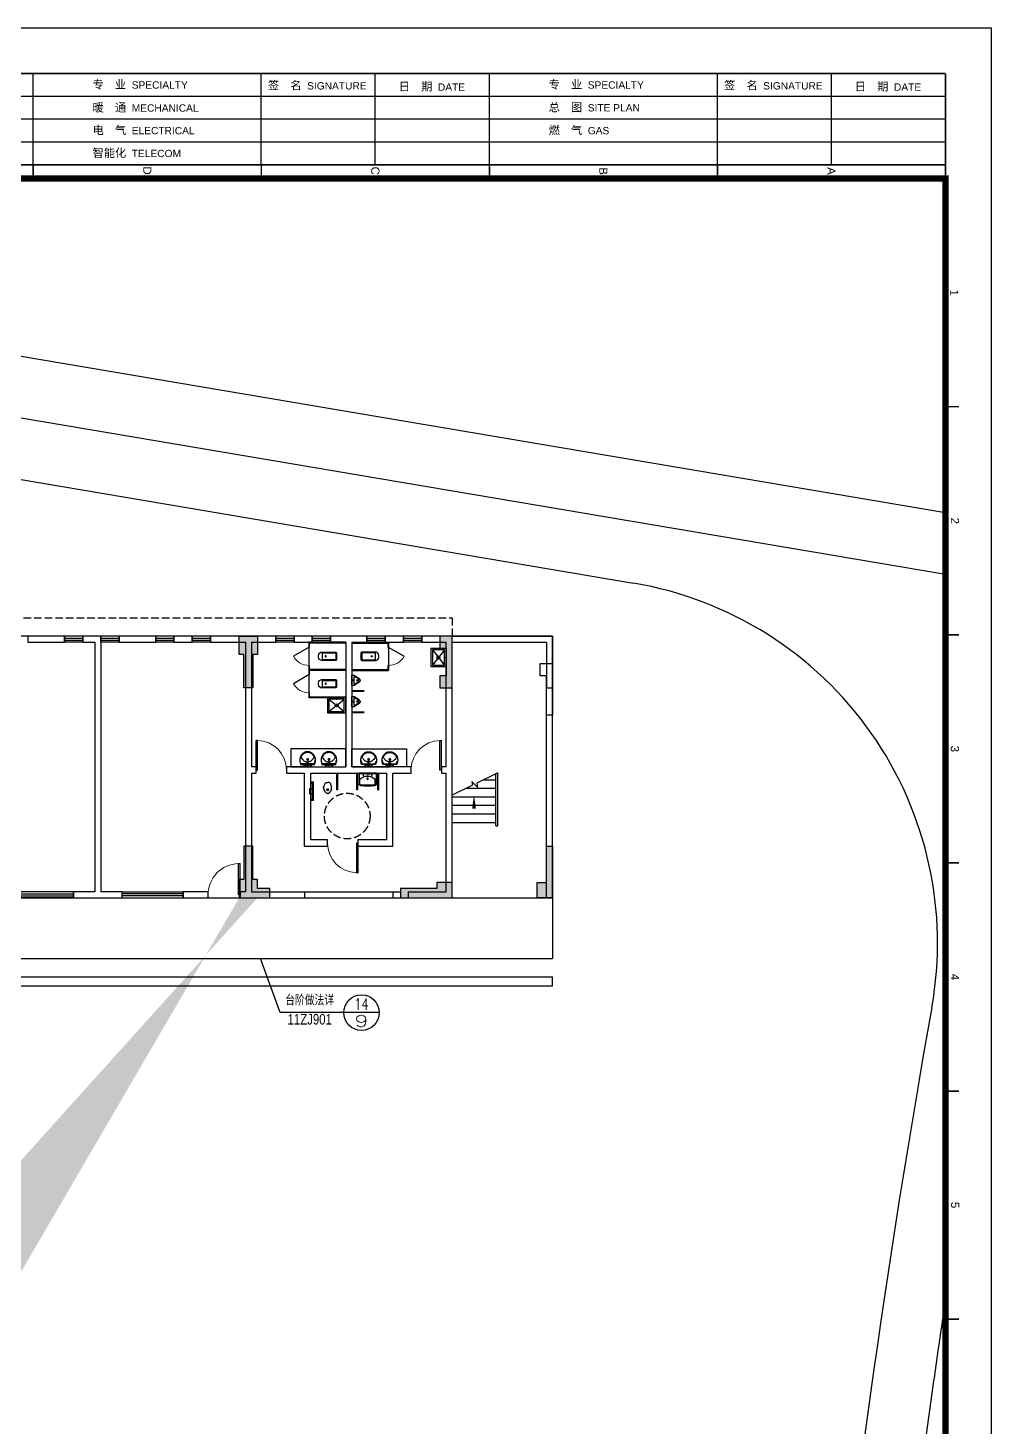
# Model space of a CAD drawing. Extents: x 129492 to 2683129, y 513162 to 1188265.
# Drawn here: x 200635 to 232309, y 593555 to 639551 of the extents above; entities that cross this region are included whole.
import ezdxf
from ezdxf.enums import TextEntityAlignment as Align

# ---------------------------------------------------------------- set-up
doc = ezdxf.new("R2010")
doc.units = 0
doc.header["$LTSCALE"] = 1000
doc.header["$MEASUREMENT"] = 0
doc.linetypes.add('ACAD_ISO04W100', pattern=[30.5, 24, -3, 0.5, -3])
doc.linetypes.add('DASH', pattern=[0.35, 0.25, -0.1])
for name, color, linetype in [('3#楼1F柱网$0$COLS', 6, 'Continuous'), ('3#楼1F柱网$0$COLS-HATH', 8, 'Continuous'), ('A-DOOR', 2, 'Continuous'), ('A-FIXT', 211, 'Continuous'), ('A-MOAT', 71, 'Continuous'), ('A-OVER', 23, 'Continuous'), ('A-STRS', 2, 'Continuous'), ('A-WALL', 4, 'Continuous'), ('A-WIND', 2, 'Continuous'), ('ANNO-IDEN', 3, 'Continuous'), ('ANNO-TEXT', 3, 'Continuous'), ('G-0-XREF', 2, 'Continuous'), ('G-ANNO-INDX', 42, 'Continuous'), ('PWALLW', 7, 'Continuous'), ('ROAD', 60, 'Continuous'), ('ROAD-CENT', 60, 'ACAD_ISO04W100'), ('图框CCDI_B0GA1+0.00$0$G-ANNO-TEXT', 33, 'Continuous'), ('图框CCDI_B0GA1+0.00$0$G-BORD', 3, 'Continuous')]:
    doc.layers.add(name, color=color, linetype=linetype)
doc.layers.add('SPACE', color=7, linetype='Continuous', plot=False)
doc.styles.add('_AXIS', font='complex.shx', dxfattribs={"bigfont": 'gbcbig.shx'})
doc.styles.add('zjdz', font='zjdz-s.shx', dxfattribs={"width": 0.8, "bigfont": 'zjdz.shx'})
doc.styles.add('图框CCDI_B0GA1+0.00$0$CCDI_T_G01', font='arial.ttf')
doc.styles.add('水库小学7-28$0$STANDARD', font='txt.shx')

# ---------------------------------------------------------------- blocks, each defined once
blk = doc.blocks.new('水库小学7-28$0$_E13')
for p, q in [((-572, 18), (-536, 18)), ((-572, 18), (-572, 18)), ((-536, -22), (-572, -21))]:
    blk.add_line(p, q)
at = {"const_width": 1.5}
for points in [[(-715, 0, -0.037932), (-709, 28, -0.057502), (-702, 46, -0.011128), (-686, 72, -0.047419), (-682, 78, -0.013557), (-669, 92, -0.010422), (-651, 109, -0.006492), (-632, 126, -0.010986), (-621, 135, -0.031118), (-607, 144, -0.031821), (-592, 152, -0.025304), (-572, 159, -0.028493), (-555, 164), (-520, 171), (-500, 175, -0.104917), (-492, 175, 0.047512), (-474, 173, 0.018859), (-460, 173, -0.025251), (-449, 173, -0.024361), (-434, 171, -0.018727), (-416, 168, -0.011084), (-401, 164, -0.017664), (-391, 161, -0.012553), (-375, 154, -0.012341), (-358, 147), (-320, 128, -0.005054), (-308, 122, -0.002567), (-285, 110)], [(-715, 0, 0.037932), (-709, -28, 0.057502), (-702, -46, 0.011128), (-686, -72, 0.047419), (-682, -78, 0.013557), (-669, -92, 0.010422), (-651, -109, 0.006492), (-632, -126, 0.010986), (-621, -135, 0.031118), (-607, -144, 0.031821), (-592, -152, 0.025304), (-572, -159, 0.028493), (-555, -164), (-520, -171), (-500, -175, 0.104917), (-492, -175, -0.047512), (-474, -173, -0.018859), (-460, -173, 0.025251), (-449, -173, 0.024361), (-434, -171, 0.018727), (-416, -168, 0.011084), (-401, -164, 0.017664), (-391, -161, 0.012553), (-375, -154, 0.012341), (-358, -147), (-320, -128, 0.005054), (-308, -122, 0.002567), (-285, -110)], [(-155, 240, 0.414214), (-220, 175, 0.414214)], [(-220, -175, 0.414214), (-155, -240, 0.414214)]]:
    blk.add_lwpolyline(points, format="xyb", dxfattribs=at)
for points in [[(-672, -1, -0.054114), (-666, 25, -0.08891), (-658, 39, -0.006714), (-643, 55, -0.014531), (-636, 63, -0.010713), (-618, 80, -0.017575), (-606, 90, -0.037222), (-591, 100, -0.034599), (-573, 109, -0.02298), (-556, 115, -0.023613), (-539, 119, -0.014842), (-522, 122, -0.012533), (-502, 125, -0.021838), (-477, 126, -0.029407), (-459, 125, -0.029465), (-436, 121, -0.031881), (-416, 114), (-371, 97), (-337, 83, -0.135973), (-324, 73, -0.099517), (-314, 52, -0.016651), (-311, 40, -0.010977), (-308, 20, -0.015331), (-308, 12, -0.010106), (-307, -1)], [(-672, -1, 0.054114), (-666, -26, 0.08891), (-658, -40, 0.006714), (-643, -57, 0.014531), (-636, -64, 0.010713), (-618, -82, 0.017575), (-606, -92, 0.037222), (-591, -102, 0.034599), (-573, -111, 0.02298), (-556, -117, 0.023613), (-539, -121, 0.014842), (-522, -124, 0.012533), (-502, -126, 0.021838), (-477, -127, 0.029407), (-459, -126, 0.029465), (-436, -122, 0.031881), (-416, -116), (-371, -99), (-337, -85, 0.135973), (-324, -75, 0.099517), (-314, -54, 0.016651), (-311, -41, 0.010977), (-308, -21, 0.015331), (-308, -13, 0.010106), (-307, -1)]]:
    blk.add_lwpolyline(points, format="xyb")
for points in [[(-220, 110), (-285, 110)], [(-220, 175), (-220, -175)], [(0, 240), (-155, 240)], [(0, -240), (0, 240)], [(-285, -110), (-220, -110)], [(-155, -240), (0, -240)]]:
    blk.add_lwpolyline(points, dxfattribs=at)
for centre, radius, start, end in [((-549, -3), 33.2, 100.0495, 259.9505), ((-536, -2), 20, 270, 90)]:
    blk.add_arc(centre, radius, start, end)
at = {"style": '水库小学7-28$0$STANDARD', "width": 0.8, "flags": 9}
for tag in ['XSIZE', 'YSIZE']:
    blk.add_attdef(tag, (0, 0), '', height=0.5, dxfattribs=at)
blk = doc.blocks.new('水库小学7-28$0$831JA1TA')
for p, q in [((-280, 0), (280, 0)), ((-280, 0), (-280, -361)), ((280, 0), (280, -361)), ((-280, -29), (280, -29)), ((-251, -356), (-251, -214)), ((0, -29), (-90, -29)), ((-90, -29), (90, -29)), ((251, -356), (251, -215))]:
    blk.add_line(p, q)
for centre, radius in [((-139, -69), 15), ((1, -182), 24.9), ((0, -57), 8), ((139, -69), 15)]:
    blk.add_circle(centre, radius)
for centre, radius, start, end in [((-224, -361), 56, 180, 263.481), ((-223, -214), 28, 133.1543, 180), ((-223, -356), 28, 180, 263.4984), ((0, -452), 354, 46.7581, 133.1543), ((0, 1600), 2029, 263.481, 276.519), ((0, 1600), 1997, 263.4984, 276.5122), ((223, -356), 28, 276.5122, 0), ((224, -361), 56, 276.519, 0), ((223, -215), 28, 0, 46.7581)]:
    blk.add_arc(centre, radius, start, end)
at = {"style": '水库小学7-28$0$STANDARD', "width": 0.8, "flags": 9}
for tag in ['XSIZE', 'YSIZE']:
    blk.add_attdef(tag, (0, 0), '', height=0.5, dxfattribs=at)
blk = doc.blocks.new('图框CCDI_B0GA1+0.00')
at = {"layer": '图框CCDI_B0GA1+0.00$0$G-BORD'}
for p, q in [((1500, 58400), (1500, 28400)), ((2000, 58400), (2000, 28400)), ((2500, 58400), (2500, 28400)), ((3300, 58400), (3050, 58400)), ((3300, 58400), (3050, 58400)), ((3000, 55900), (1000, 55900)), ((3000, 53400), (1000, 53400)), ((3050, 53400), (3300, 53400)), ((3000, 48400), (1000, 48400)), ((3050, 48400), (3300, 48400)), ((3000, 45900), (1000, 45900)), ((3000, 43400), (1000, 43400)), ((3050, 43400), (3300, 43400)), ((3000, 38400), (1000, 38400)), ((3050, 38400), (3300, 38400))]:
    blk.add_line(p, q, dxfattribs=at)
blk.add_lwpolyline([(0, 59400), (84100, 59400), (84100, 0), (0, 0)], close=True, dxfattribs=at)
at = {"layer": '图框CCDI_B0GA1+0.00$0$G-BORD', "const_width": 35}
for points in [[(8300, 58700), (8300, 58400)], [(13300, 58700), (13300, 58400)], [(18300, 58400), (18300, 58700)], [(23300, 58400), (23300, 58700)], [(28300, 58400), (28300, 58700)], [(1000, 58400), (1000, 28400)], [(3300, 58400), (1000, 58400)], [(3000, 58400), (3000, 28400)], [(3300, 58400), (3300, 38400)], [(3300, 53400), (3000, 53400)], [(3300, 48400), (3000, 48400)], [(3300, 43400), (3000, 43400)], [(3300, 38400), (3000, 38400)]]:
    blk.add_lwpolyline(points, dxfattribs=at)
at = {"layer": '图框CCDI_B0GA1+0.00$0$G-BORD', "const_width": 140}
blk.add_lwpolyline([(3300, 58400), (83100, 58400), (83100, 1000), (3300, 1000)], close=True, dxfattribs=at)
at = {"layer": '图框CCDI_B0GA1+0.00$0$G-ANNO-TEXT', "style": '图框CCDI_B0GA1+0.00$0$CCDI_T_G01'}
for s, p in [('1', (5800, 58595)), ('2', (10800, 58609)), ('3', (15800, 58607)), ('4', (20800, 58611)), ('5', (25800, 58613)), ('A', (3134, 55900)), ('B', (3137, 50900)), ('C', (3129, 45900)), ('D', (3126, 40900))]:
    blk.add_text(s, height=180, dxfattribs=at).set_placement(p, align=Align.MIDDLE_CENTER)
at = {"layer": '图框CCDI_B0GA1+0.00$0$G-ANNO-TEXT', "char_height": 200, "rotation": 90, "style": '图框CCDI_B0GA1+0.00$0$CCDI_T_G01'}
for s, insert, width, attachment_point, line_spacing_factor in [('{\\fSimSun|b0|i0|c134|p54;\\H0.9x;日  期 \\fArial|b0|i0|c0|p39;\\H0.8889x;DATE}', (1295, 57141), 2500, 5, 0.96), ('{\\fSimSun|b0|i0|c134|p54;\\H0.9x;签  名 \\fArial|b0|i0|c0|p34;\\H0.8889x;SIGNATURE}', (1268, 53546), 3400, 4, 0.9), ('{\\fSimSun|b0|i0|c134|p54;\\H0.9x;专  业\\fSimSun|b0|i0|c0|p54; \\fArial|b0|i0|c0|p34;\\H0.8889x;SPECIALTY}', (1250, 49700), 5000, 4, 0.9), ('{\\fSimSun|b0|i0|c134|p54;\\H0.9x;总  图\\fSimSun|b0|i0|c0|p54; \\fArial|b0|i0|c0|p34;\\H0.8889x;SITE PLAN}', (1750, 49700), 3400, 4, 0.9), ('{\\fSimSun|b0|i0|c134|p54;\\H0.9x;燃  气\\fSimSun|b0|i0|c0|p54; \\fArial|b0|i0|c0|p34;\\H0.8889x;GAS}', (2250, 49700), 3400, 4, 0.9), ('{\\fSimSun|b0|i0|c134|p54;\\H0.9x;日  期 \\fArial|b0|i0|c0|p39;\\H0.8889x;DATE}', (1295, 47141), 2500, 5, 0.96), ('{\\fSimSun|b0|i0|c134|p54;\\H0.9x;签  名 \\fArial|b0|i0|c0|p34;\\H0.8889x;SIGNATURE}', (1268, 43546), 3400, 4, 0.9), ('{\\fSimSun|b0|i0|c134|p54;\\H0.9x;暖  通\\fSimSun|b0|i0|c0|p54; \\fArial|b0|i0|c0|p34;\\H0.8889x;MECHANICAL}', (1755, 39700), 3445.37, 4, 0.9), ('{\\fSimSun|b0|i0|c134|p54;\\H0.9x;专  业\\fSimSun|b0|i0|c0|p54; \\fArial|b0|i0|c0|p34;\\H0.8889x;SPECIALTY}', (1250, 39700), 5000, 4, 0.9), ('{\\fSimSun|b0|i0|c134|p54;\\H0.9x;电  气\\fSimSun|b0|i0|c0|p54; \\fArial|b0|i0|c0|p34;\\H0.8889x;ELECTRICAL}', (2250, 39700), 3400, 4, 0.9), ('{\\fSimSun|b0|i0|c134|p54;\\H0.9x;智能化\\fSimSun|b0|i0|c0|p54; \\fArial|b0|i0|c0|p34;\\H0.8889x;TELECOM}', (2750, 39700), 3400, 4, 0.9)]:
    blk.add_mtext(s, dxfattribs=dict(at, insert=insert, width=width, attachment_point=attachment_point, line_spacing_factor=line_spacing_factor))
blk = doc.blocks.new('A$C5E5D5757')
at = {"layer": 'ROAD', "color": 8}
for p, q in [((-6.146, 87.544), (42.331, 87.544)), ((-6.146, 83.544), (32.603, 83.544))]:
    blk.add_line(p, q, dxfattribs=at)
for centre, radius, start, end in [((32.603, 71.544), 12, 359.4059, 89.9999), ((365.581, 68.09), 320.996, 179.40586, 183.98878)]:
    blk.add_arc(centre, radius, start, end, dxfattribs=at)
at = {"layer": 'ROAD-CENT', "color": 8, "linetype": 'ACAD_ISO04W100', "ltscale": 0.25}
for points in [[(-15.289, 88.941, 0.179805), (-6.146, 85.544), (42.669, 85.544)], [(50.446, 14.922), (50.446, 14.922), (49.84, 20.361), (49.067, 27.38), (48.571, 32.088), (48.182, 36.014), (47.85, 39.656), (47.308, 46.617, -0.012092), (46.642, 62.03, -0.012092)]]:
    blk.add_lwpolyline(points, format="xyb", dxfattribs=at)
blk = doc.blocks.new('3#楼1F柱网')
at = {"layer": '3#楼1F柱网$0$COLS-HATH'}
h = blk.add_hatch(color=256, dxfattribs=at)
h.paths.add_polyline_path([(-28337882, 42522475), (-28337482, 42522475), (-28337482, 42521376), (-28337282, 42521376), (-28337282, 42520776), (-28337882, 42520776)])
h.paths.add_polyline_path([(-28337882, 42526776), (-28337482, 42526776), (-28337482, 42527876), (-28337282, 42527876), (-28337282, 42528476), (-28337482, 42528476), (-28337882, 42528476)])
h.paths.add_polyline_path([(-28337882, 42562076), (-28337482, 42562076), (-28337482, 42563176), (-28337282, 42563176), (-28337282, 42563776), (-28337882, 42563776)])
h.paths.add_polyline_path([(-28337882, 42557775), (-28337482, 42557775), (-28337482, 42556676), (-28337282, 42556676), (-28337282, 42556076), (-28337482, 42556076), (-28337882, 42556076)])
h.paths.add_polyline_path([(-28327732, 42556726), (-28327732, 42557776), (-28328032, 42557776), (-28328032, 42556726), (-28328207, 42556726), (-28328207, 42556076), (-28327557, 42556076), (-28327557, 42556726)])
h.paths.add_polyline_path([(-28327732, 42527826), (-28327732, 42526776), (-28328032, 42526776), (-28328032, 42527826), (-28328207, 42527826), (-28328207, 42528476), (-28327557, 42528476), (-28327557, 42527826)])
h.paths.add_polyline_path([(-28294907, 42579476), (-28294157, 42579476), (-28294157, 42580226), (-28294907, 42580226)], flags=16)
h.paths.add_polyline_path([(-28275082, 42523476), (-28274682, 42523476), (-28274682, 42523876), (-28275082, 42523876)], flags=17)
h.paths.add_polyline_path([(-28325382, 42534626), (-28325382, 42536226), (-28325082, 42536226), (-28325082, 42535226), (-28324782, 42535226), (-28324782, 42534926), (-28323682, 42534926), (-28323682, 42534626)], flags=17)
h.paths.add_polyline_path([(-28318082, 42533926), (-28317682, 42533926), (-28317682, 42534526), (-28318082, 42534526)], flags=17)
h.paths.add_polyline_path([(-28314682, 42533926), (-28314282, 42533926), (-28314282, 42534526), (-28314682, 42534526)], flags=17)
h.paths.add_polyline_path([(-28314682, 42534626), (-28314282, 42534626), (-28314282, 42535226), (-28314682, 42535226)], flags=17)
h.paths.add_polyline_path([(-28318482, 42534626), (-28317882, 42534626), (-28317882, 42535226), (-28318482, 42535226)], flags=17)
h.paths.add_polyline_path([(-28328732, 42520776), (-28327032, 42520776), (-28327032, 42521076), (-28327582, 42521076), (-28327582, 42521376), (-28327782, 42521376), (-28327982, 42521376), (-28327982, 42521376), (-28328182, 42521376), (-28328182, 42521076), (-28328732, 42521076)])
h.paths.add_polyline_path([(-28314682, 42524976), (-28314282, 42524976), (-28314282, 42525576), (-28314682, 42525576)], flags=17)
h.paths.add_polyline_path([(-28285532, 42513676), (-28283832, 42513676), (-28283832, 42513976), (-28284382, 42513976), (-28284382, 42514276), (-28284532, 42514276), (-28284532, 42515376), (-28284832, 42515376), (-28284832, 42514276), (-28284982, 42514276), (-28284982, 42513976), (-28285532, 42513976)], flags=17)
h.paths.add_polyline_path([(-28305332, 42513676), (-28303632, 42513676), (-28303632, 42513976), (-28304182, 42513976), (-28304182, 42514276), (-28304332, 42514276), (-28304332, 42515376), (-28304632, 42515376), (-28304632, 42514276), (-28304782, 42514276), (-28304782, 42513976), (-28305332, 42513976)], flags=17)
h.paths.add_polyline_path([(-28309782, 42528656), (-28309782, 42525576), (-28310182, 42525576), (-28310182, 42524976), (-28309582, 42524976), (-28309582, 42529256), (-28310182, 42529256), (-28310182, 42528656)], flags=17)
h.paths.add_polyline_path([(-28281262, 42528576), (-28281262, 42528576), (-28281262, 42528576), (-28281262, 42527976), (-28280662, 42527976), (-28280662, 42528376), (-28277182, 42528376), (-28277182, 42527976), (-28276582, 42527976), (-28276582, 42528576)], flags=17)
h.paths.add_polyline_path([(-28314682, 42528656), (-28314282, 42528656), (-28314282, 42529256), (-28314682, 42529256)], flags=17)
h.paths.add_polyline_path([(-28318482, 42527876), (-28317882, 42527876), (-28317882, 42528476), (-28318482, 42528476)], flags=17)
h.paths.add_polyline_path([(-28274682, 42521376), (-28275282, 42521376), (-28275282, 42520776), (-28274982, 42520776), (-28274982, 42519676), (-28274682, 42519676), (-28274682, 42520776)], flags=17)
h.paths.add_polyline_path([(-28318082, 42513676), (-28318082, 42515676), (-28317782, 42515676), (-28317782, 42513676)])
h.paths.add_polyline_path([(-28304782, 42521376), (-28304182, 42521376), (-28304182, 42520776), (-28304332, 42520776), (-28304332, 42519676), (-28304632, 42519676), (-28304632, 42520776), (-28304782, 42520776)], flags=17)
h.paths.add_polyline_path([(-28284982, 42521376), (-28284382, 42521376), (-28284382, 42520776), (-28284532, 42520776), (-28284532, 42519676), (-28284832, 42519676), (-28284832, 42520776), (-28284982, 42520776)], flags=17)
h.paths.add_polyline_path([(-28294932, 42520676), (-28294232, 42520676), (-28294232, 42521376), (-28294932, 42521376)], flags=17)
h.paths.add_polyline_path([(-28314482, 42520776), (-28313882, 42520776), (-28313882, 42521376), (-28314482, 42521376)], flags=17)
h.paths.add_polyline_path([(-28318482, 42520776), (-28317882, 42520776), (-28317882, 42521376), (-28318482, 42521376)], flags=17)
h.paths.add_polyline_path([(-28294882, 42513676), (-28294282, 42513676), (-28294282, 42514276), (-28294882, 42514276)], flags=17)
h.paths.add_polyline_path([(-28314482, 42513676), (-28313882, 42513676), (-28313882, 42514276), (-28314482, 42514276)])
h.paths.add_polyline_path([(-28275082, 42556376), (-28274682, 42556376), (-28274682, 42556776), (-28275082, 42556776)], flags=17)
h.paths.add_polyline_path([(-28277982, 42586376), (-28277982, 42588076), (-28278382, 42588076), (-28278382, 42587676), (-28278182, 42587676), (-28278182, 42586776), (-28278382, 42586776), (-28278382, 42586376)], flags=17)
h.paths.add_polyline_path([(-28314682, 42543026), (-28314282, 42543026), (-28314282, 42543626), (-28314682, 42543626)], flags=17)
h.paths.add_polyline_path([(-28318582, 42542976), (-28317882, 42542976), (-28317882, 42543676), (-28318582, 42543676)], flags=17)
h.paths.add_polyline_path([(-28325382, 42543026), (-28324782, 42543026), (-28324782, 42543626), (-28325382, 42543626)], flags=17)
h.paths.add_polyline_path([(-28328732, 42563776), (-28327032, 42563776), (-28327032, 42563476), (-28327582, 42563476), (-28327582, 42563176), (-28327732, 42563176), (-28328032, 42563176), (-28328032, 42563176), (-28328182, 42563176), (-28328182, 42563476), (-28328732, 42563476)])
h.paths.add_polyline_path([(-28325382, 42549926), (-28325382, 42548326), (-28325082, 42548326), (-28325082, 42549326), (-28324782, 42549326), (-28324782, 42549626), (-28323682, 42549626), (-28323682, 42549926)], flags=17)
h.paths.add_polyline_path([(-28285532, 42546576), (-28283832, 42546576), (-28283832, 42546876), (-28284382, 42546876), (-28284382, 42547176), (-28284532, 42547176), (-28284532, 42548276), (-28284832, 42548276), (-28284832, 42547176), (-28284982, 42547176), (-28284982, 42546876), (-28285532, 42546876)], flags=17)
h.paths.add_polyline_path([(-28309782, 42561476), (-28309782, 42558796), (-28310182, 42558796), (-28310182, 42558196), (-28309582, 42558196), (-28309582, 42562076), (-28310182, 42562076), (-28310182, 42561476)], flags=17)
h.paths.add_polyline_path([(-28281262, 42561476), (-28281262, 42561476), (-28281262, 42561476), (-28281262, 42560876), (-28280662, 42560876), (-28280662, 42561276), (-28277182, 42561276), (-28277182, 42560876), (-28276582, 42560876), (-28276582, 42561476)], flags=17)
h.paths.add_polyline_path([(-28318082, 42563876), (-28317682, 42563876), (-28317682, 42564476), (-28318082, 42564476)], flags=17)
h.paths.add_polyline_path([(-28314682, 42563876), (-28314282, 42563876), (-28314282, 42564476), (-28314682, 42564476)], flags=17)
h.paths.add_polyline_path([(-28322370, 42584799), (-28322052, 42585042), (-28321688, 42584565), (-28322005, 42584322)], flags=17)
h.paths.add_polyline_path([(-28274682, 42554276), (-28275282, 42554276), (-28275282, 42553676), (-28274982, 42553676), (-28274982, 42552576), (-28274682, 42552576), (-28274682, 42553676)], flags=17)
h.paths.add_polyline_path([(-28304782, 42554276), (-28304182, 42554276), (-28304182, 42553676), (-28304332, 42553676), (-28304332, 42552576), (-28304632, 42552576), (-28304632, 42553676), (-28304782, 42553676)], flags=17)
h.paths.add_polyline_path([(-28284982, 42554276), (-28284382, 42554276), (-28284382, 42553676), (-28284532, 42553676), (-28284532, 42552576), (-28284832, 42552576), (-28284832, 42553676), (-28284982, 42553676)], flags=17)
h.paths.add_polyline_path([(-28294932, 42553576), (-28294232, 42553576), (-28294232, 42554276), (-28294932, 42554276)], flags=17)
h.paths.add_polyline_path([(-28314482, 42553676), (-28313882, 42553676), (-28313882, 42554276), (-28314482, 42554276)], flags=17)
h.paths.add_polyline_path([(-28318482, 42556076), (-28317882, 42556076), (-28317882, 42556676), (-28318482, 42556676)], flags=17)
h.paths.add_polyline_path([(-28318482, 42549326), (-28317882, 42549326), (-28317882, 42549926), (-28318482, 42549926)], flags=17)
h.paths.add_polyline_path([(-28274682, 42546576), (-28275282, 42546576), (-28275282, 42547176), (-28274982, 42547176), (-28274982, 42548276), (-28274682, 42548276), (-28274682, 42547176)], flags=17)
h.paths.add_polyline_path([(-28305332, 42546576), (-28303632, 42546576), (-28303632, 42546876), (-28304182, 42546876), (-28304182, 42547176), (-28304332, 42547176), (-28304332, 42548276), (-28304632, 42548276), (-28304632, 42547176), (-28304782, 42547176), (-28304782, 42546876), (-28305332, 42546876)], flags=16)
h.paths.add_polyline_path([(-28294882, 42546576), (-28294282, 42546576), (-28294282, 42547176), (-28294882, 42547176)], flags=17)
h.paths.add_polyline_path([(-28314482, 42546576), (-28313882, 42546576), (-28313882, 42547176), (-28314482, 42547176)], flags=17)
h.paths.add_polyline_path([(-28314682, 42571326), (-28314282, 42571326), (-28314282, 42571926), (-28314682, 42571926)], flags=17)
h.paths.add_polyline_path([(-28314682, 42561476), (-28314282, 42561476), (-28314282, 42562076), (-28314682, 42562076)], flags=17)
h.paths.add_polyline_path([(-28304782, 42579476), (-28304182, 42579476), (-28304182, 42580076), (-28304332, 42580076), (-28304332, 42581176), (-28304632, 42581176), (-28304632, 42580076), (-28304782, 42580076)], flags=17)
h.paths.add_polyline_path([(-28284382, 42579776), (-28284382, 42580076), (-28284532, 42580076), (-28284532, 42581176), (-28284832, 42581176), (-28284832, 42580076), (-28284982, 42580076), (-28284982, 42579476), (-28283982, 42579476), (-28283982, 42579776)], flags=17)
h.paths.add_polyline_path([(-28314482, 42579476), (-28313882, 42579476), (-28313882, 42580076), (-28314482, 42580076)], flags=17)
h.paths.add_polyline_path([(-28318082, 42571326), (-28317682, 42571326), (-28317682, 42571926), (-28318082, 42571926)], flags=17)
h.paths.add_polyline_path([(-28318482, 42563176), (-28317882, 42563176), (-28317882, 42563776), (-28318482, 42563776)], flags=17)
h.paths.add_polyline_path([(-28304782, 42588076), (-28304182, 42588076), (-28304182, 42587476), (-28304332, 42587476), (-28304332, 42586376), (-28304632, 42586376), (-28304632, 42587476), (-28304782, 42587476)], flags=17)
h.paths.add_polyline_path([(-28284982, 42588076), (-28284382, 42588076), (-28284382, 42587476), (-28284532, 42587476), (-28284532, 42586376), (-28284832, 42586376), (-28284832, 42587476), (-28284982, 42587476)], flags=17)
h.paths.add_polyline_path([(-28294882, 42587476), (-28294282, 42587476), (-28294282, 42588076), (-28294882, 42588076)], flags=17)
h.paths.add_polyline_path([(-28274882, 42579976), (-28274882, 42581176), (-28274682, 42581176), (-28274682, 42579476), (-28275182, 42579476), (-28275182, 42579976)], flags=17)
h.paths.add_polyline_path([(-28314482, 42588076), (-28313282, 42588076), (-28313282, 42587776), (-28313882, 42587776), (-28313882, 42587476), (-28314182, 42587476), (-28314182, 42586826), (-28314482, 42586826)], flags=17)
edge = h.paths.add_edge_path(flags=17)
edge.add_line((-28318082, 42579476), (-28318082, 42581176))
edge.add_line((-28318082, 42581176), (-28317782, 42581176))
edge.add_line((-28317782, 42581176), (-28317782, 42580076))
edge.add_line((-28317782, 42580076), (-28317682, 42580076))
edge.add_line((-28317682, 42580076), (-28317682, 42579476))
edge.add_line((-28317682, 42579476), (-28318082, 42579476))
edge.add_line((-28318082, 42579476), (-28318082, 42581176))
edge = h.paths.add_edge_path(flags=17)
edge.add_line((-28280862, 42523576), (-28281262, 42523576))
edge.add_line((-28281262, 42523576), (-28281262, 42523876))
edge.add_line((-28281262, 42523876), (-28280862, 42523876))
edge.add_line((-28280862, 42523876), (-28276982, 42523876))
edge.add_line((-28276982, 42523876), (-28276982, 42523876))
edge.add_line((-28276982, 42523876), (-28276582, 42523876))
edge.add_line((-28276582, 42523876), (-28276582, 42523576))
edge.add_line((-28276582, 42523576), (-28281262, 42523576))
edge = h.paths.add_edge_path(flags=17)
edge.add_line((-28280862, 42556476), (-28281262, 42556476))
edge.add_line((-28281262, 42556476), (-28281262, 42556776))
edge.add_line((-28281262, 42556776), (-28280862, 42556776))
edge.add_line((-28280862, 42556776), (-28276982, 42556776))
edge.add_line((-28276982, 42556776), (-28276982, 42556776))
edge.add_line((-28276982, 42556776), (-28276582, 42556776))
edge.add_line((-28276582, 42556776), (-28276582, 42556476))
edge.add_line((-28276582, 42556476), (-28281262, 42556476))
edge = h.paths.add_edge_path(flags=17)
edge.add_line((-28279682, 42579476), (-28277982, 42579476))
edge.add_line((-28277982, 42579476), (-28277982, 42579976))
edge.add_line((-28277982, 42579976), (-28278482, 42579976))
edge.add_line((-28278482, 42579976), (-28278482, 42579776))
edge.add_line((-28278482, 42579776), (-28279682, 42579776))
edge.add_line((-28279682, 42579776), (-28279682, 42579476))
edge.add_line((-28279682, 42579476), (-28277982, 42579476))
edge = h.paths.add_edge_path(flags=17)
edge.add_line((-28274682, 42587176), (-28274682, 42585476))
edge.add_line((-28274682, 42585476), (-28274882, 42585476))
edge.add_line((-28274882, 42585476), (-28274882, 42586776))
edge.add_line((-28274882, 42586776), (-28275082, 42586776))
edge.add_line((-28275082, 42586776), (-28275082, 42587176))
edge.add_line((-28275082, 42587176), (-28274682, 42587176))
edge.add_line((-28274682, 42587176), (-28274682, 42586776))
h.paths.add_polyline_path([(-28274682, 42587176), (-28274682, 42585476), (-28274882, 42585476), (-28274882, 42586776), (-28275082, 42586776), (-28275082, 42587176)], flags=16)
edge = h.paths.add_edge_path()
edge.add_line((-28324782, 42534626), (-28324782, 42534626))
edge.add_line((-28324782, 42534626), (-28325382, 42534626))
edge.add_line((-28325382, 42534626), (-28325382, 42535226))
edge.add_line((-28274782, 42513676), (-28275682, 42513676))
edge.add_line((-28275682, 42513676), (-28275682, 42513976))
edge.add_line((-28275682, 42513976), (-28275282, 42513976))
edge.add_line((-28275282, 42513976), (-28275282, 42514276))
edge.add_line((-28275282, 42514276), (-28274982, 42514276))
edge.add_line((-28274982, 42514276), (-28274982, 42515376))
edge.add_line((-28274982, 42515376), (-28274682, 42515376))
edge.add_line((-28274682, 42515376), (-28274682, 42514276))
edge.add_line((-28274682, 42514276), (-28274682, 42513676))
edge.add_line((-28274682, 42513676), (-28275282, 42513676))
edge.add_line((-28318082, 42588076), (-28317718, 42587599))
edge.add_line((-28317718, 42587599), (-28318036, 42587356))
edge.add_line((-28318036, 42587356), (-28318400, 42587833))
edge.add_line((-28318400, 42587833), (-28318082, 42588076))
edge.add_line((-28304782, 42546576), (-28304182, 42546576))
edge.add_line((-28284982, 42579476), (-28284382, 42579476))
blk.add_hatch(color=256, dxfattribs=at).paths.add_polyline_path([(-28279682, 42579476), (-28277982, 42579476), (-28277982, 42579976), (-28278482, 42579976), (-28278482, 42579776), (-28279682, 42579776)])
at = {"layer": '3#楼1F柱网$0$COLS'}
for points in [[(-28284982, 42588076), (-28284382, 42588076), (-28284382, 42587476), (-28284532, 42587476), (-28284532, 42586376), (-28284832, 42586376), (-28284832, 42587476), (-28284982, 42587476), (-28284982, 42588076)], [(-28277982, 42586376), (-28277982, 42588076), (-28278382, 42588076), (-28278382, 42587676), (-28278182, 42587676), (-28278182, 42586776), (-28278382, 42586776), (-28278382, 42586376), (-28277982, 42586376), (-28277982, 42586376)], [(-28274682, 42587176), (-28274682, 42585476), (-28274882, 42585476), (-28274882, 42586776), (-28275082, 42586776), (-28275082, 42587176), (-28274682, 42587176), (-28274682, 42586776)], [(-28284382, 42579776), (-28284382, 42580076), (-28284532, 42580076), (-28284532, 42581176), (-28284832, 42581176), (-28284832, 42580076), (-28284982, 42580076), (-28284982, 42579476), (-28283982, 42579476), (-28283982, 42579776), (-28284382, 42579776)], [(-28274882, 42579976), (-28274882, 42581176), (-28274682, 42581176), (-28274682, 42579476), (-28275182, 42579476), (-28275182, 42579976), (-28274882, 42579976)], [(-28279682, 42579476), (-28277982, 42579476), (-28277982, 42579976), (-28278482, 42579976), (-28278482, 42579776), (-28279682, 42579776), (-28279682, 42579476), (-28277982, 42579476)], [(-28284982, 42579476), (-28284382, 42579476)]]:
    blk.add_lwpolyline(points, dxfattribs=at)
blk = doc.blocks.new('$WINLIB2D$00000001')
at = {"color": 0}
for points in [[(-0.5, 0.5), (-0.5, -0.5)], [(-0.5, 0.5), (0.5, 0.5)], [(0.5, 0.167), (-0.5, 0.167)], [(0.5, -0.5), (0.5, 0.5)], [(0.5, -0.167), (-0.5, -0.167)], [(-0.5, -0.5), (0.5, -0.5)]]:
    blk.add_lwpolyline(points, dxfattribs=at)
blk = doc.blocks.new('$DorLib2D$00000001')
for p, q in [((0.45, 0.975), (0.5, 0.975)), ((0.45, 0), (0.45, 0.975)), ((0.5, 0), (0.5, 0.975)), ((0.5, 0), (0.45, 0))]:
    blk.add_line(p, q)
at = {"lineweight": 13}
blk.add_arc((0.475, 0), 0.975, 91.4693, 180, dxfattribs=at)
blk = doc.blocks.new('$lvtry$00000200')
at = {"color": 0}
for p, q in [((-110, -40, 0), (-110, -470, 0)), ((100, -30, 0), (-100, -30, 0)), ((110, -470, 0), (110, -40, 0))]:
    blk.add_line(p, q, dxfattribs=at)
at = {"color": 0, "elevation": 0}
blk.add_lwpolyline([(100, 0), (-100, 0, 0.414214), (-140, -40), (-140, -480, 0.414214), (-30, -590), (30, -590, 0.414214), (140, -480), (140, -40, 0.414214)], format="xyb", close=True, dxfattribs=at)
blk.add_lwpolyline([(140, -470), (-140, -470)], dxfattribs=at)
at = {"color": 0}
blk.add_circle((0, -359, 0), 20, dxfattribs=at)
for centre, start, end in [((-100, -40, 0), 90, 180), ((100, -40, 0), 0, 90)]:
    blk.add_arc(centre, 10, start, end, dxfattribs=at)
for p in [(0, 0), (0, -359, 0)]:
    blk.add_point(p, dxfattribs=at)
blk = doc.blocks.new('$TCHSYS$APDOOR2D')
blk.add_line((0.5, 0), (0, 0.866))
at = {"lineweight": 13}
blk.add_arc((0.5, 0), 1, 120, 180, dxfattribs=at)
blk = doc.blocks.new('$lvtry$00000192')
for p, q in [((-108, -66, 0), (-109, 3, 0)), ((111, -66, 0), (110, 4, 0)), ((-256, -140, 0), (-264, -185, 0)), ((-264, -185, 0), (-264, -190, 0)), ((-256, -140, 0), (-246, -114, 0)), ((-236, -86, 0), (-246, -114, 0)), ((-234, -86, 0), (-26, -86, 0)), ((-143, -32, 0), (-74, -31, 0)), ((-42, -220, 0), (44, -219, 0)), ((-29, -62, 0), (-28, -68, 0)), ((-28, -68, 0), (-17, -160, 0)), ((-23, -21, 0), (-17, -160, 0)), ((-22, -40, 0), (1, -40, 0)), ((-17, -151, 0), (-1, -151, 0)), ((-17, -160, 0), (-1, -160, 0)), ((16, -151, 0), (-1, -151, 0)), ((15, -161, 0), (-1, -160, 0)), ((1, -263, 0), (0, -177, 0)), ((23, -40, 0), (1, -40, 0)), ((25, -22, 0), (15, -161, 0)), ((30, -62, 0), (15, -161, 0)), ((26, -86, 0), (244, -86, 0)), ((76, -31, 0), (145, -31, 0)), ((244, -86, 0), (272, -164, 0)), ((244, -86, 0), (264, -140, 0))]:
    blk.add_line(p, q)
at = {"elevation": 0}
blk.add_lwpolyline([(-29, -62), (-249, -62), (-276, -148, 0.044851), (-281, -206, 0.06689), (-276, -244, 0.023023), (-257, -305, 0.044853), (-243, -334, 0.043799), (-214, -374, 0.044001), (-179, -408, 0.042834), (-139, -435, 0.043018), (-94, -456, 0.042273), (-46, -468, 0.042347), (3, -472, 0.04234), (52, -468, 0.042268), (100, -456, 0.043003), (145, -436, 0.042821), (186, -409, 0.043985), (221, -375, 0.043782), (250, -335, 0.044843), (274, -286, 0.059205), (284, -246, 0.030672), (287, -189, 0.04375), (284, -150), (284, -150), (284, -148), (256, -62), (30, -62), (30, -59), (25, -22), (1, -21), (-23, -21), (-29, -58)], format="xyb", close=True, dxfattribs=at)
for centre, radius in [((-108, -32, 0), 23.8), ((-108, -32, 0), 14.2), ((1, -220, 0), 28.5), ((1, -220, 0), 19), ((110, -31, 0), 23.8), ((110, -31, 0), 14.2)]:
    blk.add_circle(centre, radius)
for centre, radius, start, end in [((-208, -295, 0), 22, 149.5466, 185.8883), ((-197, -294, 0), 33.4, 185.8883, 200.4186), ((-121, -266, 0), 114, 200.4186, 208.9861), ((7, -422, 0), 271, 137.4608, 149.5466), ((-48, -226, 0), 198, 208.9861, 220.7228), ((9, -177, 0), 272, 220.7228, 230.792), ((186, -586, 0), 514, 131.4907, 137.4608), ((2, -185, 0), 262, 230.792, 240.6116), ((-23, -350, 0), 199, 122.0285, 131.4907), ((-5, -378, 0), 232, 111.757, 122.0285), ((2, -186, 0), 261, 240.6116, 250.459), ((8, -413, 0), 269, 102.1867, 111.757), ((4, -179, 0), 268, 250.459, 260.1468), ((-38, -199, 0), 51, 92.3066, 102.1867), ((4, -180, 0), 267, 260.1468, 269.8461), ((-31, -377, 0), 229, 87.3151, 92.3066), ((0, -10, 0), 6.83, 79.8328, 278.7823), ((2, -10, 0), 6.83, 259.8328, 98.7823), ((4, -180, 0), 267, 269.8461, 279.544), ((42, -362, 0), 216, 92.3066, 95.9177), ((35, -183, 0), 37.4, 84.4115, 92.3066), ((19, -341, 0), 196, 72.8891, 84.4115), ((4, -179, 0), 268, 279.544, 289.2308), ((-5, -420, 0), 279, 63.1741, 72.8891), ((6, -186, 0), 261, 289.2308, 299.0751), ((42, -328, 0), 175, 53.2408, 63.1741), ((5, -185, 0), 262, 299.0751, 308.8916), ((-199, -650, 0), 577, 47.667, 53.2408), ((6, -186, 0), 261, 308.8916, 318.9572), ((6, -425, 0), 273, 33.1938, 47.667), ((31, -208, 0), 228, 318.9572, 329.6928), ((131, -266, 0), 112, 329.6928, 339.2553), ((211, -291, 0), 27.9, 352.9103, 33.1938), ((189, -288, 0), 49.9, 339.2553, 352.9103)]:
    blk.add_arc(centre, radius, start, end)
for p in [(1, -40, 0), (1, -220, 0)]:
    blk.add_point(p)
blk = doc.blocks.new('$lvtry$00000219')
at = {"color": 0}
for p, q in [((-124, -91, 0), (-43, -216, 0)), ((-116, -76, 0), (116, -76, 0)), ((43, -216, 0), (124, -91, 0))]:
    blk.add_line(p, q, dxfattribs=at)
at = {"color": 0, "elevation": 0}
blk.add_lwpolyline([(69, -231, -0.57735), (-69, -231), (-162, -88, -0.145378), (-170, -61), (-170, 0), (170, 0), (170, -61, -0.145378), (162, -88)], format="xyb", close=True, dxfattribs=at)
at = {"color": 0}
for centre, radius in [((0, -177, 0), 20), ((0, -38, 0), 17.7)]:
    blk.add_circle(centre, radius, dxfattribs=at)
for centre, radius, start, end in [((-116, -86, 0), 10, 90, 213.0863), ((0, -191, 0), 50, 210, 330), ((116, -86, 0), 10, 326.9137, 90)]:
    blk.add_arc(centre, radius, start, end, dxfattribs=at)
for p in [(0, -38, 0), (0, -177, 0)]:
    blk.add_point(p, dxfattribs=at)
blk = doc.blocks.new('$lvtry$00000191')
at = {"color": 0}
for p, q in [((-250, -50, 0), (-39, -219, 0)), ((-250, -450, 0), (-39, -281, 0)), ((39, -219, 0), (250, -50, 0)), ((39, -281, 0), (250, -450, 0))]:
    blk.add_line(p, q, dxfattribs=at)
at = {"color": 0, "elevation": 0}
for points in [[(300, -500), (300, 0), (-300, 0), (-300, -500)], [(250, -450), (250, -50), (-250, -50), (-250, -450)]]:
    blk.add_lwpolyline(points, close=True, dxfattribs=at)
at = {"color": 0}
blk.add_circle((0, -250, 0), 50, dxfattribs=at)
for p in [(0, -50, 0), (0, -250, 0)]:
    blk.add_point(p, dxfattribs=at)
blk = doc.blocks.new('$TCHSYS$WIN2D')
for p, q in [((-0.5, 0.5), (0.5, 0.5)), ((-0.5, 0.5), (-0.5, -0.5)), ((0.5, 0.5), (0.5, -0.5)), ((0.5, 0.167), (-0.5, 0.167)), ((0.5, -0.167), (-0.5, -0.167)), ((-0.5, -0.5), (0.5, -0.5))]:
    blk.add_line(p, q)

msp = doc.modelspace()

# ---------------------------------------------------------------- linework, layer by layer
at = {"ltscale": 5}
msp.add_line((217885, 608055), (217885, 608355), dxfattribs=at)
for points in [[(214585, 619555), (217885, 619555), (217885, 617855)], [(214585, 619355), (217685, 619355), (217685, 617855)]]:
    msp.add_lwpolyline(points, dxfattribs=at)
at = {"layer": 'A-DOOR'}
msp.add_line((206560, 610955), (207610, 610955), dxfattribs=at)
at = {"layer": 'A-FIXT'}
for p, q in [((209872, 619355), (209872, 617530)), ((211085, 619355), (209872, 619355)), ((209872, 619355), (209872, 619193)), ((209872, 619193), (209897, 619193)), ((211085, 619330), (209897, 619330)), ((209897, 619193), (209897, 619330)), ((211085, 619330), (211085, 619355)), ((211285, 619355), (212497, 619355)), ((211285, 619355), (211285, 619330)), ((211285, 619330), (212472, 619330)), ((212472, 619330), (212472, 619193)), ((212472, 619193), (212497, 619193)), ((212497, 619355), (212497, 618430)), ((212497, 619193), (212497, 619355)), ((209897, 618593), (209872, 618593)), ((209872, 618593), (209872, 618443)), ((209872, 618443), (209872, 618293)), ((209872, 618293), (209897, 618293)), ((209897, 618455), (209897, 618593)), ((211085, 618455), (209897, 618455)), ((211085, 618430), (209897, 618430)), ((209897, 618293), (209897, 618430)), ((211085, 618430), (211085, 618455)), ((211285, 618455), (212472, 618455)), ((211285, 618455), (211285, 618430)), ((211285, 618430), (212497, 618430)), ((212497, 618593), (212472, 618593)), ((212472, 618593), (212472, 618455)), ((212497, 618430), (212497, 618593)), ((211285, 617768), (211685, 617768)), ((211285, 617768), (211285, 617743)), ((211285, 617743), (211685, 617743)), ((211685, 617768), (211685, 617743)), ((209897, 617693), (209872, 617693)), ((209872, 617693), (209872, 617530)), ((211085, 617530), (209872, 617530)), ((209897, 617555), (209897, 617693)), ((211085, 617555), (209897, 617555)), ((211085, 617530), (211085, 617555)), ((211285, 617068), (211685, 617068)), ((211285, 617068), (211285, 617043)), ((211285, 617043), (211685, 617043)), ((211685, 617068), (211685, 617043)), ((210785, 615055), (210785, 614505)), ((210815, 615055), (210815, 614505)), ((211444, 615055), (211444, 614505)), ((211474, 615055), (211474, 614505)), ((212135, 615055), (212135, 614505)), ((212165, 615055), (212165, 614505)), ((210025, 614755), (209935, 614755)), ((209995, 614725), (209935, 614725)), ((210025, 614755), (209995, 614755)), ((209995, 614185), (209995, 614725)), ((210025, 614155), (210025, 614755)), ((210815, 614505), (210785, 614505)), ((211474, 614505), (211444, 614505)), ((211474, 614505), (211444, 614505)), ((212135, 614505), (212165, 614505)), ((212135, 614505), (212165, 614505)), ((209995, 614185), (209935, 614185)), ((210025, 614155), (209935, 614155))]:
    msp.add_line(p, q, dxfattribs=at)
for points in [[(209285, 615255), (211085, 615255), (211085, 615855), (209285, 615855)], [(213085, 615255), (211285, 615255), (211285, 615855), (213085, 615855)], [(209995, 614535), (209895, 614535), (209895, 614375), (209995, 614375)]]:
    msp.add_lwpolyline(points, close=True, dxfattribs=at)
at = {"layer": 'A-MOAT'}
for p, q in [((178285, 608355), (217885, 608355)), ((178285, 608055), (217885, 608055))]:
    msp.add_line(p, q, dxfattribs=at)
at = {"layer": 'A-OVER', "linetype": 'DASH'}
msp.add_lwpolyline([(178085, 620155), (214585, 620155), (214585, 619555)], dxfattribs=at)
at = {"layer": 'A-STRS'}
for p, q in [((216085, 615059), (215397, 614726)), ((216025, 613315), (216025, 615030)), ((216085, 613435), (216085, 615059)), ((216085, 613315), (216085, 615059)), ((215254, 614656), (214585, 614331)), ((215046, 614555), (216025, 614555)), ((215423, 614593), (215230, 614780)), ((215230, 614780), (215254, 614656)), ((215397, 614726), (215423, 614593)), ((215623, 614835), (216025, 614835)), ((214585, 613435), (214585, 614331)), ((214585, 614275), (216025, 614275)), ((214585, 613995), (216025, 613995)), ((214585, 613715), (216025, 613715)), ((214585, 613435), (216025, 613435)), ((216025, 613315), (216085, 613315))]:
    msp.add_line(p, q, dxfattribs=at)
at = {"layer": 'A-WALL'}
for p, q in [((201835, 619555), (200635, 619555)), ((200635, 619555), (200635, 619355)), ((200635, 619355), (201835, 619355)), ((201835, 619355), (201835, 619555)), ((202935, 619555), (202435, 619555)), ((202435, 619555), (202435, 619355)), ((202435, 619355), (202835, 619355)), ((202835, 619355), (202835, 611155)), ((203035, 619555), (202935, 619555)), ((203035, 619355), (203035, 619555)), ((203035, 619355), (203035, 611155)), ((204835, 619555), (203635, 619555)), ((203635, 619555), (203635, 619355)), ((203635, 619355), (204835, 619355)), ((204835, 619355), (204835, 619555)), ((206035, 619555), (205435, 619555)), ((205435, 619555), (205435, 619355)), ((205435, 619355), (206035, 619355)), ((206035, 619355), (206035, 619555)), ((207885, 619555), (206635, 619555)), ((206635, 619555), (206635, 619355)), ((206635, 619355), (207785, 619355)), ((207785, 619355), (207785, 615155)), ((208785, 619555), (207885, 619555)), ((207985, 619355), (207985, 615255)), ((207985, 619355), (208785, 619355)), ((208785, 619355), (208785, 619555)), ((209985, 619555), (209385, 619555)), ((209385, 619555), (209385, 619355)), ((209385, 619355), (209985, 619355)), ((209985, 619355), (209985, 619555)), ((211185, 619555), (210585, 619555)), ((210585, 619555), (210585, 619355)), ((210585, 619355), (211085, 619355)), ((211085, 619355), (211085, 615255)), ((211785, 619555), (211185, 619555)), ((211285, 619355), (211285, 615255)), ((211285, 619355), (211785, 619355)), ((211785, 619355), (211785, 619555)), ((212985, 619555), (212385, 619555)), ((212385, 619555), (212385, 619355)), ((212385, 619355), (212985, 619355)), ((212985, 619355), (212985, 619555)), ((214585, 619555), (213585, 619555)), ((213585, 619555), (213585, 619355)), ((213585, 619355), (214385, 619355)), ((214385, 615255), (214385, 619355)), ((214585, 615155), (214585, 619555)), ((217685, 610955), (217685, 617855)), ((217685, 617855), (217885, 617855)), ((217885, 610955), (217885, 617855)), ((207785, 615155), (207785, 611155)), ((208135, 615255), (207985, 615255)), ((207985, 615055), (207985, 611155)), ((207985, 615055), (208135, 615055)), ((208135, 615055), (208135, 615255)), ((209835, 615255), (209135, 615255)), ((209135, 615255), (209135, 615055)), ((209135, 615055), (209735, 615055)), ((209735, 612655), (209735, 615055)), ((209835, 615255), (211085, 615255)), ((209935, 612855), (209935, 615055)), ((209935, 615055), (211185, 615055)), ((211185, 615055), (212435, 615055)), ((211285, 615255), (212535, 615255)), ((212435, 612855), (212435, 615055)), ((213235, 615255), (212535, 615255)), ((212635, 612655), (212635, 615055)), ((212635, 615055), (213235, 615055)), ((213235, 615055), (213235, 615255)), ((214385, 615255), (214235, 615255)), ((214235, 615255), (214235, 615055)), ((214235, 615055), (214385, 615055)), ((214385, 611155), (214385, 615055)), ((214585, 610955), (214585, 615155)), ((210485, 612855), (209935, 612855)), ((210485, 612655), (210485, 612855)), ((212435, 612855), (211485, 612855)), ((211485, 612855), (211485, 612655)), ((209735, 612655), (210485, 612655)), ((211485, 612655), (212635, 612655)), ((202835, 611155), (202135, 611155)), ((202135, 611155), (202135, 610955)), ((202135, 610955), (202935, 610955)), ((202935, 610955), (203735, 610955)), ((203735, 611155), (203035, 611155)), ((203735, 610955), (203735, 611155)), ((206560, 611155), (205735, 611155)), ((205735, 611155), (205735, 610955)), ((205735, 610955), (206560, 610955)), ((206560, 610955), (206560, 611155)), ((207785, 611155), (207610, 611155)), ((207610, 611155), (207610, 610955)), ((207610, 610955), (207885, 610955)), ((207885, 610955), (209735, 610955)), ((207985, 611155), (209735, 611155)), ((209735, 611155), (209735, 610955)), ((212635, 611155), (212885, 611155)), ((212635, 611155), (212635, 610955)), ((212635, 610955), (212885, 610955)), ((212885, 611155), (212885, 610955)), ((213135, 611155), (214385, 611155)), ((213135, 611155), (213135, 610955)), ((213135, 610955), (214585, 610955)), ((217685, 610955), (217885, 610955))]:
    msp.add_line(p, q, dxfattribs=at)
at = {"layer": 'ANNO-IDEN'}
msp.add_circle((211605, 607178), 583, dxfattribs=at)
at = {"layer": 'G-0-XREF', "ltscale": 5}
msp.add_line((209735, 611155), (212635, 611155), dxfattribs=at)
for points in [[(217885, 610955), (217885, 608955)], [(178285, 608955), (217885, 608955)]]:
    msp.add_lwpolyline(points, dxfattribs=at)
at = {"layer": 'G-0-XREF', "linetype": 'DASH'}
msp.add_circle((211135, 613642), 750, dxfattribs=at)
at = {"layer": 'G-ANNO-INDX'}
msp.add_lwpolyline([(215305, 613080, 0, 0, 0), (215305, 614340, 0, 120, 0), (215305, 613890, 0, 0, 0)], format="xyseb", dxfattribs=at)
at = {"layer": 'PWALLW', "color": 3}
for p, q in [((208927, 607178), (208277, 608955)), ((212188, 607178), (208927, 607178))]:
    msp.add_line(p, q, dxfattribs=at)
at = {"layer": 'SPACE', "ltscale": 5}
msp.add_lwpolyline([(187785, 619555), (187785, 618955), (187935, 618955), (187935, 611555), (187785, 611555), (187785, 610955), (217885, 610955), (217885, 619555)], close=True, dxfattribs=at)

# ---------------------------------------------------------------- block references
at = {"layer": 'A-DOOR', "zscale": 200}
for p, xscale, yscale, rotation in [((208635, 615155), -1000, 1000, 359.9999998966954), ((213735, 615155), 1000, 1000, 359.9999998966954), ((210985, 612755), 1000, -1000, 359.9999998966925), ((207085, 611055), 1050, 1050, 359.9999999864173)]:
    msp.add_blockref('$DorLib2D$00000001', p, dxfattribs=dict(at, xscale=xscale, yscale=yscale, rotation=rotation))
at = {"layer": 'A-FIXT', "xscale": 600, "zscale": 25}
for p, yscale, rotation in [((209885, 618893), 600, 89.99999999156313), ((212485, 618893), -600, 89.99999980150385), ((209885, 617993), 600, 89.99999999156313)]:
    msp.add_blockref('$TCHSYS$APDOOR2D', p, dxfattribs=dict(at, yscale=yscale, rotation=rotation))
at = {"layer": 'A-FIXT'}
for name, p, rotation in [('$lvtry$00000191', (214385, 618855), 269.9999998966952), ('$lvtry$00000200', (211585, 618893, 0), 89.99999980150335), ('$lvtry$00000219', (211285, 618105), 89.99999989508497), ('$lvtry$00000191', (210785, 617530), 359.9999998966952), ('$lvtry$00000219', (211285, 617405), 89.99999989508497)]:
    msp.add_blockref(name, p, dxfattribs=dict(at, rotation=rotation))
at = {"layer": 'A-FIXT', "yscale": -1, "rotation": 89.99999999156334}
for p in [(210785, 618893, 0), (210785, 617993, 0)]:
    msp.add_blockref('$lvtry$00000200', p, dxfattribs=at)
at = {"layer": 'A-FIXT', "xscale": 0.9107142857142857}
for p, yscale, rotation in [((209835, 615275), 1.023255813953488, 179.9999998966934), ((210535, 615275), 1.023255813953488, 179.9999998966934), ((211835, 615275), -1.023255813953488, 359.9999998934883), ((212535, 615275), -1.023255813953488, 359.9999998934883)]:
    msp.add_blockref('$lvtry$00000192', p, dxfattribs=dict(at, yscale=yscale, rotation=rotation))
at = {"layer": 'A-FIXT', "xscale": -1, "rotation": 270}
msp.add_blockref('水库小学7-28$0$_E13', (210495, 615055), dxfattribs=at)
at = {"layer": 'A-FIXT', "xscale": -1}
msp.add_blockref('水库小学7-28$0$831JA1TA', (211805, 615055), dxfattribs=at)
at = {"layer": 'A-WIND', "zscale": 200}
for name, p, xscale, yscale, rotation in [('$WINLIB2D$00000001', (202135, 619455), 600, 200, 180.0000000009486), ('$WINLIB2D$00000001', (203335, 619455), 600, 200, 180.0000000009055), ('$WINLIB2D$00000001', (205135, 619455), 600, 200, 180.0000000009055), ('$WINLIB2D$00000001', (206335, 619455), 600, 200, 180.0000000009055), ('$WINLIB2D$00000001', (209085, 619455), 600, 200, 179.9999999948256), ('$WINLIB2D$00000001', (210285, 619455), 600, 200, 179.9999999948256), ('$WINLIB2D$00000001', (212085, 619455), 600, 200, 179.9999999948903), ('$WINLIB2D$00000001', (213285, 619455), 600, 200, 179.9999999948903), ('$TCHSYS$WIN2D', (201135, 611055), -2000, -200, 359.9999999863741), ('$TCHSYS$WIN2D', (204735, 611055), 2000, -200, 359.9999999864173)]:
    msp.add_blockref(name, p, dxfattribs=dict(at, xscale=xscale, yscale=yscale, rotation=rotation))
at = {"layer": 'G-0-XREF', "ltscale": 5}
for name, p, xscale, yscale, zscale, rotation in [('A$C5E5D5757', (174485, 544355), 999.9999999999999, 999.9999999999999, 999.9999999999999, 350.409659570022), ('图框CCDI_B0GA1+0.00', (143209, 639551), 1.5, 1.5, 1.5, 270)]:
    msp.add_blockref(name, p, dxfattribs=dict(at, xscale=xscale, yscale=yscale, zscale=zscale, rotation=rotation))
msp.add_blockref('3#楼1F柱网', (28492567, -41968520), dxfattribs=at)

# ---------------------------------------------------------------- texts
at = {"layer": 'ANNO-IDEN', "color": 7, "style": '_AXIS'}
for s, height, width, p, p2 in [('14', 375.7, 0.846774, (211370, 607272), (211840, 607272)), ('9', 376, 1.875, (211372, 606716), (211842, 606716))]:
    msp.add_text(s, height=height, dxfattribs=dict(at, width=width)).set_placement(p, p2, align=Align.FIT)
at = {"layer": 'ANNO-TEXT', "linetype": 'Continuous', "style": 'zjdz', "width": 0.8}
for s, p in [('台阶做法详', (210704, 607310)), ('11ZJ901', (210630, 606681))]:
    msp.add_text(s, height=350, dxfattribs=at).set_placement(p, align=Align.BOTTOM_RIGHT)

doc.saveas('drawing.dxf')
